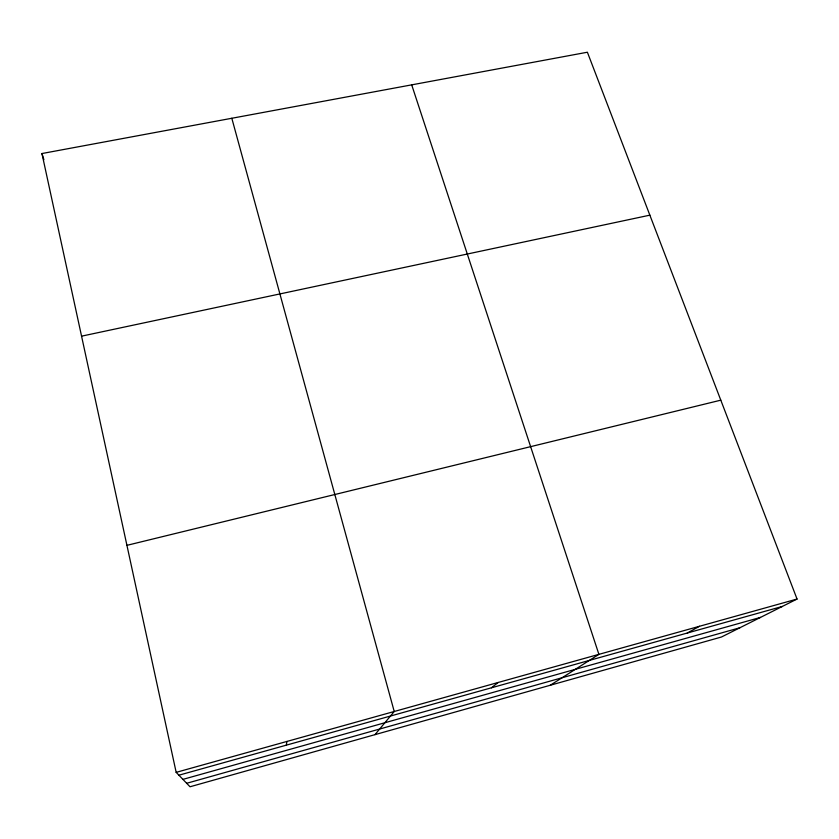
<?xml version="1.0" encoding="UTF-8"?>
<svg xmlns="http://www.w3.org/2000/svg" width="839" height="839" viewBox="0 0 839 839"><rect width="100%" height="100%" fill="white"/><g stroke="black" fill="none" stroke-linecap="round" stroke-linejoin="round"><path stroke-width="1.26" d="M286.319 745.168L286.948 741.435M374.981 734.649L394.225 711.493L231.816 118.268M491.413 687.802L498.156 682.485M550.258 685.253L598.899 654.357L411.697 84.865M687.298 633.026L699.516 626.272M797.05 599.046L721.488 637L190.023 786.772L176.169 772.362L41.95 153.537L587.384 52.228L797.05 599.046L176.169 772.362M182.912 779.379L760.522 617.399M186.678 783.29L739.914 627.75M178.896 775.205L782.305 606.45M126.93 545.34L720.795 400.172M81.561 336.166L649.858 215.162M41.95 153.537L43.89 159.704"/></g></svg>
